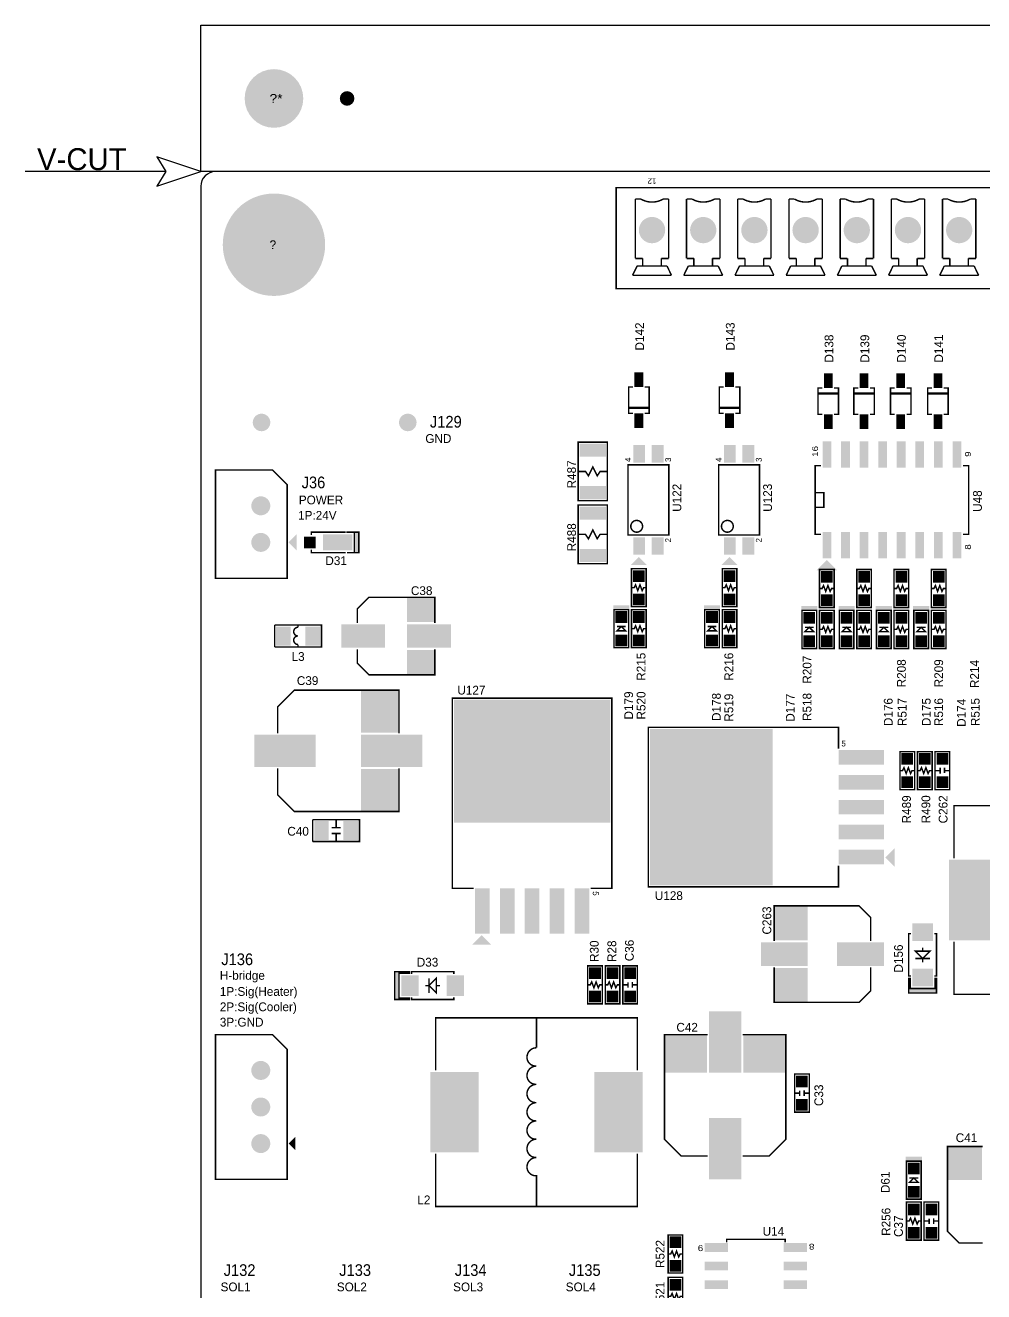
# Model space of a CAD drawing. Extents: x -12 to 180, y -10 to 160.
# Drawn here: x -12 to 53.5, y 73.4 to 160 of the extents above; entities that cross this region are included whole.
import ezdxf
from ezdxf.enums import TextEntityAlignment as Align

# ---------------------------------------------------------------- set-up
doc = ezdxf.new("R2010")
doc.units = 0
for name, color, linetype in [('BG_OUTLINE', 7, 'CONTINUOUS'), ('BG_SILKSCREEN_TOP', 40, 'CONTINUOUS'), ('PG_SILKSCREEN_TOP', 40, 'CONTINUOUS'), ('PIN_TOP', 5, 'CONTINUOUS'), ('RD_SILKSCREEN_TOP', 40, 'CONTINUOUS')]:
    doc.layers.add(name, color=color, linetype=linetype)

msp = doc.modelspace()

# ---------------------------------------------------------------- hatches: boundary and pattern name
at = {"layer": 'PG_SILKSCREEN_TOP'}
for points in [[(6, 124.65), (6.55, 125.2), (6.55, 124.1)], [(10.5, 123.95), (10.5, 125.35), (10.8, 125.35), (10.8, 123.95)], [(29.95, 123.65), (29.55, 123.25), (29.4, 123.1), (30.5, 123.1), (30.35, 123.25)], [(36.15, 123.65), (35.75, 123.25), (35.6, 123.1), (36.7, 123.1), (36.55, 123.25)], [(42.8, 123.45), (42.3, 122.95), (42.2, 122.85), (42.1, 122.75), (43.5, 122.75), (43.4, 122.85), (43.3, 122.95)], [(14.35, 120.9), (16, 120.9), (16, 119.2), (14.35, 119.2), (14.1, 119.2), (14.1, 120.9)], [(28.2, 120.05), (28.2, 120.35), (29.3, 120.35), (29.3, 120.05), (29.3, 120), (28.2, 120)], [(34.4, 120.05), (34.4, 120.35), (35.5, 120.35), (35.5, 120.05), (35.5, 120), (34.4, 120)], [(41.05, 120), (41.05, 120.3), (42.15, 120.3), (42.15, 120), (42.15, 119.95), (41.05, 119.95)], [(43.6, 120), (43.6, 120.3), (44.7, 120.3), (44.7, 120), (44.7, 119.95), (43.6, 119.95)], [(46.15, 120), (46.15, 120.3), (47.25, 120.3), (47.25, 120), (47.25, 119.95), (46.15, 119.95)], [(48.7, 120), (48.7, 120.3), (49.8, 120.3), (49.8, 120), (49.8, 119.95), (48.7, 119.95)], [(14.35, 115.6), (16, 115.6), (16, 117.3), (14.35, 117.3), (14.1, 117.3), (14.1, 115.6)], [(13.55, 114.55), (10.95, 114.55), (10.95, 111.65), (13.55, 111.65)], [(13.55, 106.25), (10.95, 106.25), (10.95, 109.15), (13.55, 109.15)], [(46.8, 103.1), (47.2, 102.7), (47.45, 102.45), (47.45, 103.75), (47.2, 103.5)], [(41.5, 97.45), (41.5, 99.8), (39.2, 99.8), (39.2, 97.45)], [(19.2, 97.8), (18.8, 97.4), (18.55, 97.15), (19.85, 97.15), (19.6, 97.4)], [(14.25, 95.3), (13.25, 95.3), (13.25, 93.4), (14.25, 93.4), (14.25, 93.5), (13.55, 93.5), (13.55, 95.2), (14.25, 95.2)], [(41.5, 95.55), (41.5, 93.2), (39.2, 93.2), (39.2, 95.55)], [(48.4, 94.85), (48.4, 93.85), (50.3, 93.85), (50.3, 94.85), (50.2, 94.85), (50.2, 94.15), (48.5, 94.15), (48.5, 94.85)], [(31.7, 91), (31.7, 88.4), (34.6, 88.4), (34.6, 91)], [(40, 91), (40, 88.4), (37.1, 88.4), (37.1, 91)], [(6, 83.55), (6.45, 84), (6.45, 83.1)], [(53.4, 81.05), (51.05, 81.05), (51.05, 83.35), (53.4, 83.35)], [(48.2, 82.35), (48.2, 82.65), (49.3, 82.65), (49.3, 82.35), (49.3, 82.3), (48.2, 82.3)]]:
    msp.add_hatch(color=256, dxfattribs=at).paths.add_polyline_path(points, flags=0)
at = {"layer": 'PIN_TOP'}
for points in [[(7.005, 155, 1), (2.995, 155, 1)], [(10.5, 155, 1), (9.5, 155, 1)], [(8.5, 145, 1), (1.5, 145, 1)], [(31.75, 146, 1), (29.95, 146, 1)], [(35.25, 146, 1), (33.45, 146, 1)], [(38.75, 146, 1), (36.95, 146, 1)], [(42.25, 146, 1), (40.45, 146, 1)], [(45.75, 146, 1), (43.95, 146, 1)], [(49.25, 146, 1), (47.45, 146, 1)], [(52.75, 146, 1), (50.95, 146, 1)], [(29.65, 136.275), (30.25, 136.275), (30.25, 135.275), (29.65, 135.275)], [(35.85, 136.275), (36.45, 136.275), (36.45, 135.275), (35.85, 135.275)], [(42.6, 136.2), (43.2, 136.2), (43.2, 135.2), (42.6, 135.2)], [(45.05, 136.2), (45.65, 136.2), (45.65, 135.2), (45.05, 135.2)], [(47.55, 136.2), (48.15, 136.2), (48.15, 135.2), (47.55, 135.2)], [(50.1, 136.2), (50.7, 136.2), (50.7, 135.2), (50.1, 135.2)], [(4.75, 132.85, 1), (3.55, 132.85, 1)], [(14.75, 132.85, 1), (13.55, 132.85, 1)], [(29.65, 133.475), (30.25, 133.475), (30.25, 132.475), (29.65, 132.475)], [(35.85, 133.475), (36.45, 133.475), (36.45, 132.475), (35.85, 132.475)], [(42.6, 133.4), (43.2, 133.4), (43.2, 132.4), (42.6, 132.4)], [(45.05, 133.4), (45.65, 133.4), (45.65, 132.4), (45.05, 132.4)], [(47.55, 133.4), (48.15, 133.4), (48.15, 132.4), (47.55, 132.4)], [(50.1, 133.4), (50.7, 133.4), (50.7, 132.4), (50.1, 132.4)], [(25.9, 131.4), (27.7, 131.4), (27.7, 130.5), (25.9, 130.5)], [(29.565, 131.3), (30.365, 131.3), (30.365, 130.1), (29.565, 130.1)], [(30.835, 131.3), (31.635, 131.3), (31.635, 130.1), (30.835, 130.1)], [(35.765, 131.3), (36.565, 131.3), (36.565, 130.1), (35.765, 130.1)], [(37.035, 131.3), (37.835, 131.3), (37.835, 130.1), (37.035, 130.1)], [(42.505, 131.55), (43.105, 131.55), (43.105, 129.75), (42.505, 129.75)], [(43.775, 131.55), (44.375, 131.55), (44.375, 129.75), (43.775, 129.75)], [(45.045, 131.55), (45.645, 131.55), (45.645, 129.75), (45.045, 129.75)], [(46.315, 131.55), (46.915, 131.55), (46.915, 129.75), (46.315, 129.75)], [(47.585, 131.55), (48.185, 131.55), (48.185, 129.75), (47.585, 129.75)], [(48.855, 131.55), (49.455, 131.55), (49.455, 129.75), (48.855, 129.75)], [(50.125, 131.55), (50.725, 131.55), (50.725, 129.75), (50.125, 129.75)], [(51.395, 131.55), (51.995, 131.55), (51.995, 129.75), (51.395, 129.75)], [(25.9, 128.5), (27.7, 128.5), (27.7, 127.6), (25.9, 127.6)], [(4.75, 127.15, 1), (3.45, 127.15, 1)], [(25.9, 127.1), (27.7, 127.1), (27.7, 126.2), (25.9, 126.2)], [(4.75, 124.65, 1), (3.45, 124.65, 1)], [(7.05, 125.05), (7.85, 125.05), (7.85, 124.25), (7.05, 124.25)], [(8.35, 125.2), (10.35, 125.2), (10.35, 124.1), (8.35, 124.1)], [(29.565, 125), (30.365, 125), (30.365, 123.8), (29.565, 123.8)], [(30.835, 125), (31.635, 125), (31.635, 123.8), (30.835, 123.8)], [(35.765, 125), (36.565, 125), (36.565, 123.8), (35.765, 123.8)], [(37.035, 125), (37.835, 125), (37.835, 123.8), (37.035, 123.8)], [(42.505, 125.35), (43.105, 125.35), (43.105, 123.55), (42.505, 123.55)], [(43.775, 125.35), (44.375, 125.35), (44.375, 123.55), (43.775, 123.55)], [(45.045, 125.35), (45.645, 125.35), (45.645, 123.55), (45.045, 123.55)], [(46.315, 125.35), (46.915, 125.35), (46.915, 123.55), (46.315, 123.55)], [(47.585, 125.35), (48.185, 125.35), (48.185, 123.55), (47.585, 123.55)], [(48.855, 125.35), (49.455, 125.35), (49.455, 123.55), (48.855, 123.55)], [(50.125, 125.35), (50.725, 125.35), (50.725, 123.55), (50.125, 123.55)], [(51.395, 125.35), (51.995, 125.35), (51.995, 123.55), (51.395, 123.55)], [(25.9, 124.2), (27.7, 124.2), (27.7, 123.3), (25.9, 123.3)], [(29.55, 122.75), (30.35, 122.75), (30.35, 121.95), (29.55, 121.95)], [(35.75, 122.75), (36.55, 122.75), (36.55, 121.95), (35.75, 121.95)], [(42.4, 122.7), (43.2, 122.7), (43.2, 121.9), (42.4, 121.9)], [(44.95, 122.7), (45.75, 122.7), (45.75, 121.9), (44.95, 121.9)], [(47.5, 122.7), (48.3, 122.7), (48.3, 121.9), (47.5, 121.9)], [(50.05, 122.7), (50.85, 122.7), (50.85, 121.9), (50.05, 121.9)], [(29.55, 121.15), (30.35, 121.15), (30.35, 120.35), (29.55, 120.35)], [(35.75, 121.15), (36.55, 121.15), (36.55, 120.35), (35.75, 120.35)], [(42.4, 121.1), (43.2, 121.1), (43.2, 120.3), (42.4, 120.3)], [(44.95, 121.1), (45.75, 121.1), (45.75, 120.3), (44.95, 120.3)], [(47.5, 121.1), (48.3, 121.1), (48.3, 120.3), (47.5, 120.3)], [(50.05, 121.1), (50.85, 121.1), (50.85, 120.3), (50.05, 120.3)], [(28.35, 119.95), (29.15, 119.95), (29.15, 119.15), (28.35, 119.15)], [(29.55, 119.95), (30.35, 119.95), (30.35, 119.15), (29.55, 119.15)], [(34.55, 119.95), (35.35, 119.95), (35.35, 119.15), (34.55, 119.15)], [(35.75, 119.95), (36.55, 119.95), (36.55, 119.15), (35.75, 119.15)], [(41.2, 119.9), (42, 119.9), (42, 119.1), (41.2, 119.1)], [(42.4, 119.9), (43.2, 119.9), (43.2, 119.1), (42.4, 119.1)], [(43.75, 119.9), (44.55, 119.9), (44.55, 119.1), (43.75, 119.1)], [(44.95, 119.9), (45.75, 119.9), (45.75, 119.1), (44.95, 119.1)], [(46.3, 119.9), (47.1, 119.9), (47.1, 119.1), (46.3, 119.1)], [(47.5, 119.9), (48.3, 119.9), (48.3, 119.1), (47.5, 119.1)], [(48.85, 119.9), (49.65, 119.9), (49.65, 119.1), (48.85, 119.1)], [(50.05, 119.9), (50.85, 119.9), (50.85, 119.1), (50.05, 119.1)], [(5.15, 118.9), (6.15, 118.9), (6.15, 117.6), (5.15, 117.6)], [(7.15, 118.9), (8.15, 118.9), (8.15, 117.6), (7.15, 117.6)], [(9.6, 119.05), (12.6, 119.05), (12.6, 117.45), (9.6, 117.45)], [(14.1, 119.05), (17.1, 119.05), (17.1, 117.45), (14.1, 117.45)], [(28.35, 118.35), (29.15, 118.35), (29.15, 117.55), (28.35, 117.55)], [(29.55, 118.35), (30.35, 118.35), (30.35, 117.55), (29.55, 117.55)], [(34.55, 118.35), (35.35, 118.35), (35.35, 117.55), (34.55, 117.55)], [(35.75, 118.35), (36.55, 118.35), (36.55, 117.55), (35.75, 117.55)], [(41.2, 118.3), (42, 118.3), (42, 117.5), (41.2, 117.5)], [(42.4, 118.3), (43.2, 118.3), (43.2, 117.5), (42.4, 117.5)], [(43.75, 118.3), (44.55, 118.3), (44.55, 117.5), (43.75, 117.5)], [(44.95, 118.3), (45.75, 118.3), (45.75, 117.5), (44.95, 117.5)], [(46.3, 118.3), (47.1, 118.3), (47.1, 117.5), (46.3, 117.5)], [(47.5, 118.3), (48.3, 118.3), (48.3, 117.5), (47.5, 117.5)], [(48.85, 118.3), (49.65, 118.3), (49.65, 117.5), (48.85, 117.5)], [(50.05, 118.3), (50.85, 118.3), (50.85, 117.5), (50.05, 117.5)], [(17.3, 113.9), (28, 113.9), (28, 105.5), (17.3, 105.5)], [(30.7, 111.9), (39.1, 111.9), (39.1, 101.2), (30.7, 101.2)], [(3.65, 111.5), (7.85, 111.5), (7.85, 109.3), (3.65, 109.3)], [(10.95, 111.5), (15.15, 111.5), (15.15, 109.3), (10.95, 109.3)], [(43.6, 110.454), (46.7, 110.454), (46.7, 109.454), (43.6, 109.454)], [(47.9, 110.25), (48.7, 110.25), (48.7, 109.45), (47.9, 109.45)], [(49.1, 110.25), (49.9, 110.25), (49.9, 109.45), (49.1, 109.45)], [(50.3, 110.25), (51.1, 110.25), (51.1, 109.45), (50.3, 109.45)], [(43.6, 108.752), (46.7, 108.752), (46.7, 107.752), (43.6, 107.752)], [(47.9, 108.65), (48.7, 108.65), (48.7, 107.85), (47.9, 107.85)], [(49.1, 108.65), (49.9, 108.65), (49.9, 107.85), (49.1, 107.85)], [(50.3, 108.65), (51.1, 108.65), (51.1, 107.85), (50.3, 107.85)], [(43.6, 107.05), (46.7, 107.05), (46.7, 106.05), (43.6, 106.05)], [(7.75, 105.6), (8.75, 105.6), (8.75, 104.3), (7.75, 104.3)], [(9.75, 105.6), (10.75, 105.6), (10.75, 104.3), (9.75, 104.3)], [(43.6, 105.348), (46.7, 105.348), (46.7, 104.348), (43.6, 104.348)], [(43.6, 103.646), (46.7, 103.646), (46.7, 102.646), (43.6, 102.646)], [(51.15, 102.95), (54.45, 102.95), (54.45, 97.45), (51.15, 97.45)], [(18.746, 101), (19.746, 101), (19.746, 97.9), (18.746, 97.9)], [(20.448, 101), (21.448, 101), (21.448, 97.9), (20.448, 97.9)], [(22.15, 101), (23.15, 101), (23.15, 97.9), (22.15, 97.9)], [(23.852, 101), (24.852, 101), (24.852, 97.9), (23.852, 97.9)], [(25.554, 101), (26.554, 101), (26.554, 97.9), (25.554, 97.9)], [(48.65, 98.6), (50.05, 98.6), (50.05, 97.4), (48.65, 97.4)], [(38.3, 97.3), (41.5, 97.3), (41.5, 95.7), (38.3, 95.7)], [(43.5, 97.3), (46.7, 97.3), (46.7, 95.7), (43.5, 95.7)], [(26.55, 95.6), (27.35, 95.6), (27.35, 94.8), (26.55, 94.8)], [(27.75, 95.6), (28.55, 95.6), (28.55, 94.8), (27.75, 94.8)], [(28.95, 95.6), (29.75, 95.6), (29.75, 94.8), (28.95, 94.8)], [(48.65, 95.5), (50.05, 95.5), (50.05, 94.3), (48.65, 94.3)], [(13.7, 95.05), (14.9, 95.05), (14.9, 93.65), (13.7, 93.65)], [(16.8, 95.05), (18, 95.05), (18, 93.65), (16.8, 93.65)], [(26.55, 94), (27.35, 94), (27.35, 93.2), (26.55, 93.2)], [(27.75, 94), (28.55, 94), (28.55, 93.2), (27.75, 93.2)], [(28.95, 94), (29.75, 94), (29.75, 93.2), (28.95, 93.2)], [(34.75, 92.6), (36.95, 92.6), (36.95, 88.4), (34.75, 88.4)], [(4.75, 88.55, 1), (3.45, 88.55, 1)], [(15.7, 88.45), (19, 88.45), (19, 82.95), (15.7, 82.95)], [(26.9, 88.45), (30.2, 88.45), (30.2, 82.95), (26.9, 82.95)], [(40.7, 88.2), (41.5, 88.2), (41.5, 87.4), (40.7, 87.4)], [(4.75, 86.05, 1), (3.45, 86.05, 1)], [(40.7, 86.6), (41.5, 86.6), (41.5, 85.8), (40.7, 85.8)], [(34.75, 85.3), (36.95, 85.3), (36.95, 81.1), (34.75, 81.1)], [(4.75, 83.55, 1), (3.45, 83.55, 1)], [(48.35, 82.25), (49.15, 82.25), (49.15, 81.45), (48.35, 81.45)], [(48.35, 80.65), (49.15, 80.65), (49.15, 79.85), (48.35, 79.85)], [(48.35, 79.45), (49.15, 79.45), (49.15, 78.65), (48.35, 78.65)], [(49.55, 79.45), (50.35, 79.45), (50.35, 78.65), (49.55, 78.65)], [(32.05, 77.2), (32.85, 77.2), (32.85, 76.4), (32.05, 76.4)], [(48.35, 77.85), (49.15, 77.85), (49.15, 77.05), (48.35, 77.05)], [(49.55, 77.85), (50.35, 77.85), (50.35, 77.05), (49.55, 77.05)], [(34.45, 76.745), (36.05, 76.745), (36.05, 76.145), (34.45, 76.145)], [(39.85, 76.745), (41.45, 76.745), (41.45, 76.145), (39.85, 76.145)], [(32.05, 75.6), (32.85, 75.6), (32.85, 74.8), (32.05, 74.8)], [(34.45, 75.475), (36.05, 75.475), (36.05, 74.875), (34.45, 74.875)], [(39.85, 75.475), (41.45, 75.475), (41.45, 74.875), (39.85, 74.875)], [(32.05, 74.3), (32.85, 74.3), (32.85, 73.5), (32.05, 73.5)], [(34.45, 74.205), (36.05, 74.205), (36.05, 73.605), (34.45, 73.605)], [(39.85, 74.205), (41.45, 74.205), (41.45, 73.605), (39.85, 73.605)]]:
    msp.add_hatch(color=256, dxfattribs=at).paths.add_polyline_path(points, flags=0)

# ---------------------------------------------------------------- linework, layer by layer
at = {"layer": 'BG_OUTLINE'}
for points in [[(0, 150), (0, 160), (180, 160), (180, 150), (0, 150)], [(0, 150), (-3, 151), (-2.4, 150), (-3, 149), (0, 150)], [(-2.4, 150), (-12, 150)]]:
    msp.add_lwpolyline(points, dxfattribs=at)
msp.add_lwpolyline([(180, 15), (180, 149, 0.414214), (179, 150), (1, 150, 0.414214), (0, 149), (0, 1, 0.414214), (1, 0), (179, 0, 0.414214), (180, 1), (180, 149)], format="xyb", dxfattribs=at)
at = {"layer": 'PG_SILKSCREEN_TOP', "const_width": 0.1}
for points in [[(71.8, 148.9), (28.4, 148.9), (28.4, 142), (71.8, 142), (71.8, 148.9)], [(29.71, 144.06), (29.71, 148.12)], [(29.71, 148.12), (30.09, 148.12)], [(31.61, 148.12), (31.99, 148.12)], [(31.99, 148.12), (31.99, 144.06)], [(33.21, 144.06), (33.21, 148.12)], [(33.21, 148.12), (33.59, 148.12)], [(35.11, 148.12), (35.49, 148.12)], [(35.49, 148.12), (35.49, 144.06)], [(36.71, 144.06), (36.71, 148.12)], [(36.71, 148.12), (37.09, 148.12)], [(38.61, 148.12), (38.99, 148.12)], [(38.99, 148.12), (38.99, 144.06)], [(40.21, 144.06), (40.21, 148.12)], [(40.21, 148.12), (40.59, 148.12)], [(42.11, 148.12), (42.49, 148.12)], [(42.49, 148.12), (42.49, 144.06)], [(43.71, 144.06), (43.71, 148.12)], [(43.71, 148.12), (44.09, 148.12)], [(45.61, 148.12), (45.99, 148.12)], [(45.99, 148.12), (45.99, 144.06)], [(47.21, 144.06), (47.21, 148.12)], [(47.21, 148.12), (47.59, 148.12)], [(49.11, 148.12), (49.49, 148.12)], [(49.49, 148.12), (49.49, 144.06)], [(50.71, 144.06), (50.71, 148.12)], [(50.71, 148.12), (51.09, 148.12)], [(52.61, 148.12), (52.99, 148.12)], [(52.99, 148.12), (52.99, 144.06)], [(30.21, 144.06), (29.71, 144.06)], [(30.21, 143.55), (30.21, 144.06)], [(31.48, 144.06), (31.48, 143.55)], [(31.99, 144.06), (31.48, 144.06)], [(33.71, 144.06), (33.21, 144.06)], [(33.71, 143.55), (33.71, 144.06)], [(34.98, 144.06), (34.98, 143.55)], [(35.49, 144.06), (34.98, 144.06)], [(37.21, 144.06), (36.71, 144.06)], [(37.21, 143.55), (37.21, 144.06)], [(38.48, 144.06), (38.48, 143.55)], [(38.99, 144.06), (38.48, 144.06)], [(40.71, 144.06), (40.21, 144.06)], [(40.71, 143.55), (40.71, 144.06)], [(41.98, 144.06), (41.98, 143.55)], [(42.49, 144.06), (41.98, 144.06)], [(44.21, 144.06), (43.71, 144.06)], [(44.21, 143.55), (44.21, 144.06)], [(45.48, 144.06), (45.48, 143.55)], [(45.99, 144.06), (45.48, 144.06)], [(47.71, 144.06), (47.21, 144.06)], [(47.71, 143.55), (47.71, 144.06)], [(48.98, 144.06), (48.98, 143.55)], [(49.49, 144.06), (48.98, 144.06)], [(51.21, 144.06), (50.71, 144.06)], [(51.21, 143.55), (51.21, 144.06)], [(52.48, 144.06), (52.48, 143.55)], [(52.99, 144.06), (52.48, 144.06)], [(29.52, 142.91), (29.83, 143.55)], [(32.18, 142.91), (29.52, 142.91)], [(29.83, 143.55), (30.21, 143.55)], [(30.21, 143.55), (31.48, 143.55)], [(31.48, 143.55), (31.87, 143.55)], [(31.87, 143.55), (32.18, 142.91)], [(33.02, 142.91), (33.33, 143.55)], [(35.68, 142.91), (33.02, 142.91)], [(33.33, 143.55), (33.71, 143.55)], [(33.71, 143.55), (34.98, 143.55)], [(34.98, 143.55), (35.37, 143.55)], [(35.37, 143.55), (35.68, 142.91)], [(36.52, 142.91), (36.83, 143.55)], [(39.18, 142.91), (36.52, 142.91)], [(36.83, 143.55), (37.21, 143.55)], [(37.21, 143.55), (38.48, 143.55)], [(38.48, 143.55), (38.87, 143.55)], [(38.87, 143.55), (39.18, 142.91)], [(40.02, 142.91), (40.33, 143.55)], [(42.68, 142.91), (40.02, 142.91)], [(40.33, 143.55), (40.71, 143.55)], [(40.71, 143.55), (41.98, 143.55)], [(41.98, 143.55), (42.37, 143.55)], [(42.37, 143.55), (42.68, 142.91)], [(43.52, 142.91), (43.83, 143.55)], [(46.18, 142.91), (43.52, 142.91)], [(43.83, 143.55), (44.21, 143.55)], [(44.21, 143.55), (45.48, 143.55)], [(45.48, 143.55), (45.87, 143.55)], [(45.87, 143.55), (46.18, 142.91)], [(47.02, 142.91), (47.33, 143.55)], [(49.68, 142.91), (47.02, 142.91)], [(47.33, 143.55), (47.71, 143.55)], [(47.71, 143.55), (48.98, 143.55)], [(48.98, 143.55), (49.37, 143.55)], [(49.37, 143.55), (49.68, 142.91)], [(50.52, 142.91), (50.83, 143.55)], [(53.18, 142.91), (50.52, 142.91)], [(50.83, 143.55), (51.21, 143.55)], [(51.21, 143.55), (52.48, 143.55)], [(52.48, 143.55), (52.87, 143.55)], [(52.87, 143.55), (53.18, 142.91)], [(29.55, 135.275), (29.25, 135.275), (29.25, 133.475), (29.55, 133.475)], [(30.35, 133.475), (30.65, 133.475), (30.65, 135.275), (30.35, 135.275)], [(35.75, 135.275), (35.45, 135.275), (35.45, 133.475), (35.75, 133.475)], [(36.55, 133.475), (36.85, 133.475), (36.85, 135.275), (36.55, 135.275)], [(42.5, 135.2), (42.2, 135.2), (42.2, 133.4), (42.5, 133.4)], [(43.3, 133.4), (43.6, 133.4), (43.6, 135.2), (43.3, 135.2)], [(44.95, 135.2), (44.65, 135.2), (44.65, 133.4), (44.95, 133.4)], [(45.75, 133.4), (46.05, 133.4), (46.05, 135.2), (45.75, 135.2)], [(47.45, 135.2), (47.15, 135.2), (47.15, 133.4), (47.45, 133.4)], [(48.25, 133.4), (48.55, 133.4), (48.55, 135.2), (48.25, 135.2)], [(50, 135.2), (49.7, 135.2), (49.7, 133.4), (50, 133.4)], [(50.8, 133.4), (51.1, 133.4), (51.1, 135.2), (50.8, 135.2)], [(42.2, 134.85), (43.6, 134.85)], [(43.6, 134.8), (42.2, 134.8)], [(44.65, 134.85), (46.05, 134.85)], [(46.05, 134.8), (44.65, 134.8)], [(47.15, 134.85), (48.55, 134.85)], [(48.55, 134.8), (47.15, 134.8)], [(49.7, 134.85), (51.1, 134.85)], [(51.1, 134.8), (49.7, 134.8)], [(29.25, 133.875), (30.65, 133.875)], [(30.65, 133.825), (29.25, 133.825)], [(35.45, 133.875), (36.85, 133.875)], [(36.85, 133.825), (35.45, 133.825)], [(25.8, 127.5), (27.8, 127.5), (27.8, 131.5), (25.8, 131.5), (25.8, 127.5)], [(27.8, 129.5), (27.3, 129.5), (27.1, 129.2), (26.8, 129.8), (26.5, 129.2), (26.3, 129.5), (25.8, 129.5)], [(29.2, 129.95), (29.2, 125.15), (32, 125.15), (32, 129.95), (29.2, 129.95)], [(35.4, 129.95), (35.4, 125.15), (38.2, 125.15), (38.2, 129.95), (35.4, 129.95)], [(42.4, 129.9), (42, 129.9), (42, 125.2), (42.4, 125.2)], [(52.1, 129.9), (52.5, 129.9), (52.5, 125.2), (52.1, 125.2)], [(1, 129.6), (1, 122.2), (5.9, 122.2), (5.9, 128.6), (4.9, 129.6), (1, 129.6)], [(42, 128.05), (42.6, 128.05), (42.6, 127.05), (42, 127.05)], [(25.8, 123.2), (27.8, 123.2), (27.8, 127.2), (25.8, 127.2), (25.8, 123.2)], [(27.8, 125.2), (27.3, 125.2), (27.1, 124.9), (26.8, 125.5), (26.5, 124.9), (26.3, 125.2), (25.8, 125.2)], [(9.85, 125.3), (9.85, 125.35), (7.55, 125.35), (7.55, 125.15)], [(10, 123.95), (10.8, 123.95), (10.8, 125.35), (9.95, 125.35)], [(10.5, 125.35), (10.5, 123.95)], [(7.55, 124.15), (7.55, 123.95), (9.85, 123.95), (9.85, 124)], [(29.45, 120.25), (30.45, 120.25), (30.45, 122.85), (29.45, 122.85), (29.45, 120.25)], [(35.65, 120.25), (36.65, 120.25), (36.65, 122.85), (35.65, 122.85), (35.65, 120.25)], [(42.3, 120.2), (43.3, 120.2), (43.3, 122.8), (42.3, 122.8), (42.3, 120.2)], [(44.85, 120.2), (45.85, 120.2), (45.85, 122.8), (44.85, 122.8), (44.85, 120.2)], [(47.4, 120.2), (48.4, 120.2), (48.4, 122.8), (47.4, 122.8), (47.4, 120.2)], [(49.95, 120.2), (50.95, 120.2), (50.95, 122.8), (49.95, 122.8), (49.95, 120.2)], [(30.45, 121.55), (30.275, 121.55), (30.175, 121.35), (30.025, 121.75), (29.875, 121.35), (29.725, 121.75), (29.625, 121.55), (29.45, 121.55)], [(36.65, 121.55), (36.475, 121.55), (36.375, 121.35), (36.225, 121.75), (36.075, 121.35), (35.925, 121.75), (35.825, 121.55), (35.65, 121.55)], [(43.3, 121.5), (43.125, 121.5), (43.025, 121.3), (42.875, 121.7), (42.725, 121.3), (42.575, 121.7), (42.475, 121.5), (42.3, 121.5)], [(45.85, 121.5), (45.675, 121.5), (45.575, 121.3), (45.425, 121.7), (45.275, 121.3), (45.125, 121.7), (45.025, 121.5), (44.85, 121.5)], [(48.4, 121.5), (48.225, 121.5), (48.125, 121.3), (47.975, 121.7), (47.825, 121.3), (47.675, 121.7), (47.575, 121.5), (47.4, 121.5)], [(50.95, 121.5), (50.775, 121.5), (50.675, 121.3), (50.525, 121.7), (50.375, 121.3), (50.225, 121.7), (50.125, 121.5), (49.95, 121.5)], [(16, 119.15), (16, 120.9), (11.5, 120.9), (10.7, 120.1), (10.7, 119.15)], [(28.25, 117.45), (29.25, 117.45), (29.25, 120.05), (28.25, 120.05), (28.25, 117.45)], [(29.45, 117.45), (30.45, 117.45), (30.45, 120.05), (29.45, 120.05), (29.45, 117.45)], [(34.45, 117.45), (35.45, 117.45), (35.45, 120.05), (34.45, 120.05), (34.45, 117.45)], [(35.65, 117.45), (36.65, 117.45), (36.65, 120.05), (35.65, 120.05), (35.65, 117.45)], [(41.1, 117.4), (42.1, 117.4), (42.1, 120), (41.1, 120), (41.1, 117.4)], [(42.3, 117.4), (43.3, 117.4), (43.3, 120), (42.3, 120), (42.3, 117.4)], [(43.65, 117.4), (44.65, 117.4), (44.65, 120), (43.65, 120), (43.65, 117.4)], [(44.85, 117.4), (45.85, 117.4), (45.85, 120), (44.85, 120), (44.85, 117.4)], [(46.2, 117.4), (47.2, 117.4), (47.2, 120), (46.2, 120), (46.2, 117.4)], [(47.4, 117.4), (48.4, 117.4), (48.4, 120), (47.4, 120), (47.4, 117.4)], [(48.75, 117.4), (49.75, 117.4), (49.75, 120), (48.75, 120), (48.75, 117.4)], [(49.95, 117.4), (50.95, 117.4), (50.95, 120), (49.95, 120), (49.95, 117.4)], [(5.05, 119), (8.25, 119), (8.25, 117.5), (5.05, 117.5)], [(5.05, 117.5), (5.05, 119)], [(29.05, 118.6), (28.45, 118.6), (28.75, 118.9), (29.05, 118.6)], [(29.05, 118.9), (28.45, 118.9)], [(30.45, 118.75), (30.275, 118.75), (30.175, 118.55), (30.025, 118.95), (29.875, 118.55), (29.725, 118.95), (29.625, 118.75), (29.45, 118.75)], [(35.25, 118.6), (34.65, 118.6), (34.95, 118.9), (35.25, 118.6)], [(35.25, 118.9), (34.65, 118.9)], [(36.65, 118.75), (36.475, 118.75), (36.375, 118.55), (36.225, 118.95), (36.075, 118.55), (35.925, 118.95), (35.825, 118.75), (35.65, 118.75)], [(41.9, 118.55), (41.3, 118.55), (41.6, 118.85), (41.9, 118.55)], [(41.9, 118.85), (41.3, 118.85)], [(43.3, 118.7), (43.125, 118.7), (43.025, 118.5), (42.875, 118.9), (42.725, 118.5), (42.575, 118.9), (42.475, 118.7), (42.3, 118.7)], [(44.45, 118.55), (43.85, 118.55), (44.15, 118.85), (44.45, 118.55)], [(44.45, 118.85), (43.85, 118.85)], [(45.85, 118.7), (45.675, 118.7), (45.575, 118.5), (45.425, 118.9), (45.275, 118.5), (45.125, 118.9), (45.025, 118.7), (44.85, 118.7)], [(47, 118.55), (46.4, 118.55), (46.7, 118.85), (47, 118.55)], [(47, 118.85), (46.4, 118.85)], [(48.4, 118.7), (48.225, 118.7), (48.125, 118.5), (47.975, 118.9), (47.825, 118.5), (47.675, 118.9), (47.575, 118.7), (47.4, 118.7)], [(49.55, 118.55), (48.95, 118.55), (49.25, 118.85), (49.55, 118.55)], [(49.55, 118.85), (48.95, 118.85)], [(50.95, 118.7), (50.775, 118.7), (50.675, 118.5), (50.525, 118.9), (50.375, 118.5), (50.225, 118.9), (50.125, 118.7), (49.95, 118.7)], [(10.7, 117.35), (10.7, 116.4), (11.5, 115.6), (16, 115.6), (16, 117.35)], [(13.55, 111.6), (13.55, 114.55), (6.4, 114.55), (5.25, 113.4), (5.25, 111.6)], [(26.65, 101), (28.1, 101), (28.1, 114), (17.2, 114), (17.2, 101), (18.65, 101)], [(43.6, 110.55), (43.6, 112), (30.6, 112), (30.6, 101.1), (43.6, 101.1), (43.6, 102.55)], [(48.8, 110.35), (47.8, 110.35), (47.8, 107.75), (48.8, 107.75), (48.8, 110.35)], [(49, 107.75), (50, 107.75), (50, 110.35), (49, 110.35), (49, 107.75)], [(50.2, 107.75), (51.2, 107.75), (51.2, 110.35), (50.2, 110.35), (50.2, 107.75)], [(5.25, 109.2), (5.25, 107.4), (6.4, 106.25), (13.55, 106.25), (13.55, 109.2)], [(47.8, 109.05), (47.975, 109.05), (48.075, 109.25), (48.225, 108.85), (48.375, 109.25), (48.525, 108.85), (48.625, 109.05), (48.8, 109.05)], [(50, 109.05), (49.825, 109.05), (49.725, 108.85), (49.575, 109.25), (49.425, 108.85), (49.275, 109.25), (49.175, 109.05), (49, 109.05)], [(50.55, 109.05), (50.2, 109.05)], [(50.55, 108.85), (50.55, 109.25)], [(50.85, 108.875), (50.85, 109.25)], [(51.2, 109.05), (50.85, 109.05)], [(65.3, 103.05), (65.3, 106.65), (51.5, 106.65), (51.5, 103.05)], [(7.65, 105.7), (10.85, 105.7), (10.85, 104.2), (7.65, 104.2)], [(7.65, 104.2), (7.65, 105.7)], [(9.25, 105.7), (9.25, 105.15), (9.55, 105.15)], [(9.25, 105.15), (8.95, 105.15)], [(9.25, 104.75), (8.95, 104.75)], [(9.25, 104.2), (9.25, 104.75), (9.55, 104.75)], [(45.8, 97.4), (45.8, 99), (45, 99.8), (39.2, 99.8), (39.2, 97.4)], [(48.55, 97.9), (48.4, 97.9), (48.4, 95), (48.55, 95)], [(50.15, 95), (50.3, 95), (50.3, 97.9), (50.15, 97.9)], [(49.35, 96.95), (49.35, 96.7)], [(51.5, 97.35), (51.5, 93.75), (65.3, 93.75), (65.3, 97.35)], [(49.35, 96.2), (49.85, 96.7), (48.85, 96.7), (49.35, 96.2), (49.35, 95.95)], [(48.85, 96.2), (49.85, 96.2)], [(14.25, 95.3), (13.25, 95.3), (13.25, 93.4), (14.25, 93.4), (14.25, 93.5), (13.55, 93.5), (13.55, 95.2), (14.25, 95.2), (14.25, 95.3)], [(17.3, 95.15), (17.3, 95.3), (14.4, 95.3), (14.4, 95.15)], [(27.45, 95.7), (26.45, 95.7), (26.45, 93.1), (27.45, 93.1), (27.45, 95.7)], [(27.65, 93.1), (28.65, 93.1), (28.65, 95.7), (27.65, 95.7), (27.65, 93.1)], [(29.85, 95.7), (28.85, 95.7), (28.85, 93.1), (29.85, 93.1), (29.85, 95.7)], [(39.2, 95.6), (39.2, 93.2), (45, 93.2), (45.8, 94), (45.8, 95.6)], [(15.6, 94.35), (16.1, 93.85), (16.1, 94.85), (15.6, 94.35), (15.35, 94.35)], [(15.6, 94.85), (15.6, 93.85)], [(16.35, 94.35), (16.1, 94.35)], [(26.45, 94.4), (26.625, 94.4), (26.725, 94.6), (26.875, 94.2), (27.025, 94.6), (27.175, 94.2), (27.275, 94.4), (27.45, 94.4)], [(28.65, 94.4), (28.475, 94.4), (28.375, 94.2), (28.225, 94.6), (28.075, 94.2), (27.925, 94.6), (27.825, 94.4), (27.65, 94.4)], [(28.85, 94.4), (29.2, 94.4)], [(29.2, 94.575), (29.2, 94.2)], [(29.5, 94.6), (29.5, 94.2)], [(29.5, 94.4), (29.85, 94.4)], [(48.4, 94.85), (48.4, 93.85), (50.3, 93.85), (50.3, 94.85), (50.2, 94.85), (50.2, 94.15), (48.5, 94.15), (48.5, 94.85), (48.4, 94.85)], [(14.4, 93.55), (14.4, 93.4), (17.3, 93.4), (17.3, 93.55)], [(29.85, 88.55), (29.85, 92.15), (16.05, 92.15), (16.05, 88.55)], [(1, 91), (1, 81.1), (5.9, 81.1), (5.9, 90), (4.9, 91), (1, 91)], [(34.65, 91), (31.7, 91), (31.7, 83.85), (32.85, 82.7), (34.65, 82.7)], [(37.05, 82.7), (38.85, 82.7), (40, 83.85), (40, 91), (37.05, 91)], [(41.6, 88.3), (40.6, 88.3), (40.6, 85.7), (41.6, 85.7), (41.6, 88.3)], [(40.6, 87), (40.95, 87)], [(40.95, 87.175), (40.95, 86.8)], [(41.25, 87.2), (41.25, 86.8)], [(41.25, 87), (41.6, 87)], [(53.45, 83.35), (51.05, 83.35), (51.05, 77.55), (51.85, 76.75), (53.45, 76.75)], [(16.05, 82.85), (16.05, 79.25), (29.85, 79.25), (29.85, 82.85)], [(48.25, 79.75), (49.25, 79.75), (49.25, 82.35), (48.25, 82.35), (48.25, 79.75)], [(49.05, 80.9), (48.45, 80.9), (48.75, 81.2), (49.05, 80.9)], [(49.05, 81.2), (48.45, 81.2)], [(48.25, 76.95), (49.25, 76.95), (49.25, 79.55), (48.25, 79.55), (48.25, 76.95)], [(50.45, 79.55), (49.45, 79.55), (49.45, 76.95), (50.45, 76.95), (50.45, 79.55)], [(49.25, 78.25), (49.075, 78.25), (48.975, 78.05), (48.825, 78.45), (48.675, 78.05), (48.525, 78.45), (48.425, 78.25), (48.25, 78.25)], [(49.45, 78.25), (49.8, 78.25)], [(49.8, 78.425), (49.8, 78.05)], [(50.1, 78.45), (50.1, 78.05)], [(50.1, 78.25), (50.45, 78.25)], [(32.95, 77.3), (31.95, 77.3), (31.95, 74.7), (32.95, 74.7), (32.95, 77.3)], [(31.95, 76), (32.125, 76), (32.225, 76.2), (32.375, 75.8), (32.525, 76.2), (32.675, 75.8), (32.775, 76), (32.95, 76)], [(35.95, 76.8), (35.95, 77), (39.95, 77), (39.95, 76.8)], [(31.95, 71.8), (32.95, 71.8), (32.95, 74.4), (31.95, 74.4), (31.95, 71.8)], [(32.95, 73.1), (32.775, 73.1), (32.675, 72.9), (32.525, 73.3), (32.375, 72.9), (32.225, 73.3), (32.125, 73.1), (31.95, 73.1)]]:
    msp.add_lwpolyline(points, dxfattribs=at)
for points in [[(30.09, 148.12, 0.267615), (31.61, 148.12)], [(33.59, 148.12, 0.267615), (35.11, 148.12)], [(37.09, 148.12, 0.267615), (38.61, 148.12)], [(40.59, 148.12, 0.267615), (42.11, 148.12)], [(44.09, 148.12, 0.267615), (45.61, 148.12)], [(47.59, 148.12, 0.267615), (49.11, 148.12)], [(51.09, 148.12, 0.267615), (52.61, 148.12)], [(30.2031, 125.75, 1), (29.3969, 125.75, 1), (30.2031, 125.75)], [(36.4031, 125.75, 1), (35.5969, 125.75, 1), (36.4031, 125.75)], [(6.65, 118.25, -0.414214), (6.35, 118.55, -0.414214), (6.65, 118.85), (6.65, 119)], [(6.65, 118.25, 0.433496), (6.35, 117.969, 0.414214), (6.65, 117.669), (6.65, 117.5)], [(22.95, 88.85), (22.9, 88.85, -0.414214), (22.3, 89.45, -0.414214), (22.95, 90.1), (22.95, 92.15)], [(22.95, 87.6), (22.9, 87.6, -0.414214), (22.3, 88.2, -0.414214), (22.95, 88.85)], [(22.95, 86.35), (22.9, 86.35, -0.414214), (22.3, 86.95, -0.414214), (22.95, 87.6)], [(22.95, 85.1), (22.9, 85.1, -0.414214), (22.3, 85.7, -0.414214), (22.95, 86.35)], [(22.95, 83.85), (22.9, 83.85, -0.414214), (22.3, 84.45, -0.414214), (22.95, 85.1)], [(22.95, 82.6), (22.9, 82.6, -0.414214), (22.3, 83.2, -0.414214), (22.95, 83.85)], [(22.95, 82.6, 0.414214), (22.3, 81.95, 0.414214), (22.9, 81.35), (22.95, 81.35), (22.95, 79.25)]]:
    msp.add_lwpolyline(points, format="xyb", dxfattribs=at)

# ---------------------------------------------------------------- texts
at = {"layer": 'BG_OUTLINE'}
msp.add_text('V-CUT', height=1.5, dxfattribs=at).set_placement((-11.2, 150.1))
at = {"layer": 'BG_SILKSCREEN_TOP'}
for s, p in [('GND', (15.35, 131.45)), ('POWER', (6.7, 127.25)), ('1P:24V', (6.65, 126.2)), ('H-bridge', (1.3, 94.75)), ('1P:Sig(Heater)', (1.3, 93.65)), ('2P:Sig(Cooler)', (1.3, 92.6)), ('3P:GND', (1.3, 91.55)), ('SOL1', (1.35, 73.45)), ('SOL2', (9.3, 73.45)), ('SOL3', (17.25, 73.45)), ('SOL4', (24.95, 73.45))]:
    msp.add_text(s, height=0.6, dxfattribs=at).set_placement(p)
at = {"layer": 'PG_SILKSCREEN_TOP'}
for s, rotation, p in [('12', 180, (30.85, 149.55)), ('4', 90, (29.4, 130.3)), ('3', 90, (32.15, 130.3)), ('4', 90, (35.6, 130.3)), ('3', 90, (38.35, 130.3)), ('2', 90, (32.15, 124.8)), ('2', 90, (38.35, 124.8)), ('5', 270, (26.8, 100.65))]:
    msp.add_text(s, height=0.4, rotation=rotation, dxfattribs=at).set_placement(p, align=Align.CENTER)
at = {"layer": 'PG_SILKSCREEN_TOP', "width": 1.25}
for s, rotation, p in [('16', 90, (42.2, 130.5)), ('9', 90, (52.65, 130.5)), ('8', 90, (52.65, 124.15)), ('9', 180, (34.35, 76.6)), ('8', 180, (41.95, 76.7))]:
    msp.add_text(s, height=0.4, rotation=rotation, dxfattribs=at).set_placement(p)
at = {"layer": 'PG_SILKSCREEN_TOP'}
msp.add_text('5', height=0.4, dxfattribs=at).set_placement((43.95, 110.7), align=Align.CENTER)
at = {"layer": 'RD_SILKSCREEN_TOP'}
for s, height, width, p in [('?*', 0.6, 1.166667, (4.7, 154.7)), ('J136', 0.8, 0.9375, (1.4, 95.75))]:
    msp.add_text(s, height=height, dxfattribs=dict(at, width=width)).set_placement(p)
msp.add_text('?', height=0.6, dxfattribs=at).set_placement((4.7, 144.7))
for s, p in [('D142', (30.3, 138.725)), ('D143', (36.5, 138.725)), ('D138', (43.25, 137.9)), ('D139', (45.7, 137.9)), ('D140', (48.2, 137.9)), ('D141', (50.75, 137.9)), ('R487', (25.65, 129.3)), ('U122', (32.85, 127.7)), ('U123', (39.05, 127.7)), ('U48', (53.4, 127.475)), ('R488', (25.65, 125)), ('R215', (30.4, 116.15)), ('R216', (36.4, 116.15)), ('R207', (41.75, 115.95)), ('R208', (48.2, 115.7)), ('R209', (50.75, 115.7)), ('R214', (53.2, 115.65)), ('D179', (29.55, 113.5)), ('R520', (30.4, 113.5)), ('D178', (35.55, 113.4)), ('R518', (41.75, 113.4)), ('R519', (36.4, 113.35)), ('D177', (40.6, 113.35)), ('D176', (47.3, 113.05)), ('R517', (48.25, 113.05)), ('D175', (49.9, 113.05)), ('R516', (50.75, 113.05)), ('D174', (52.3, 113)), ('R515', (53.25, 113.05)), ('R489', (48.55, 106.4)), ('R490', (49.875, 106.4)), ('C262', (51.05, 106.4)), ('C263', (39, 98.8)), ('R30', (27.2, 96.7)), ('R28', (28.4, 96.7)), ('C36', (29.6, 96.75)), ('D156', (48, 96.2)), ('C33', (42.55, 86.85)), ('D61', (47.1, 80.9)), ('R256', (47.15, 78.2)), ('C37', (48, 77.9)), ('R522', (31.7, 76)), ('R521', (31.7, 73.15))]:
    msp.add_text(s, height=0.6, rotation=90, dxfattribs=at).set_placement(p, align=Align.CENTER)
at = {"layer": 'RD_SILKSCREEN_TOP', "width": 0.9375}
for s, p in [('J129', (16.75, 132.5)), ('J36', (7.7, 128.35)), ('J132', (2.65, 74.5)), ('J133', (10.55, 74.5)), ('J134', (18.45, 74.5)), ('J135', (26.25, 74.5))]:
    msp.add_text(s, height=0.8, dxfattribs=at).set_placement(p, align=Align.CENTER)
at = {"layer": 'RD_SILKSCREEN_TOP'}
for s, p in [('D31', (9.25, 123.1)), ('C38', (15.1, 121.05)), ('L3', (6.65, 116.55)), ('C39', (7.3, 114.9)), ('U127', (18.5, 114.25)), ('C40', (6.65, 104.6)), ('U128', (32, 100.2)), ('D33', (15.5, 95.65)), ('C42', (33.25, 91.2)), ('C41', (52.35, 83.65)), ('L2', (15.25, 79.4)), ('U14', (39.15, 77.25))]:
    msp.add_text(s, height=0.6, dxfattribs=at).set_placement(p, align=Align.CENTER)

doc.saveas('drawing.dxf')
